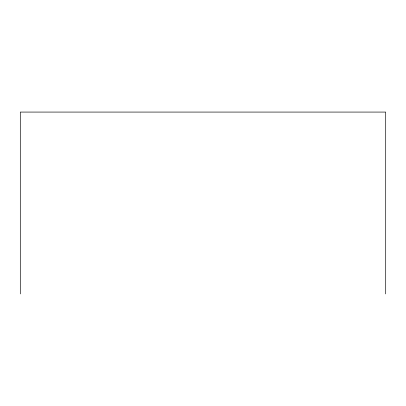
<?xml version="1.0" encoding="UTF-8"?>
<svg xmlns="http://www.w3.org/2000/svg" width="406" height="406" viewBox="0 0 406 406"><rect width="100%" height="100%" fill="white"/><g stroke="black" fill="none" stroke-linecap="round" stroke-linejoin="round"><path stroke-width="0.61" d="M385.7 293.924L385.7 112.076L20.3 112.076L20.3 293.924"/></g></svg>
